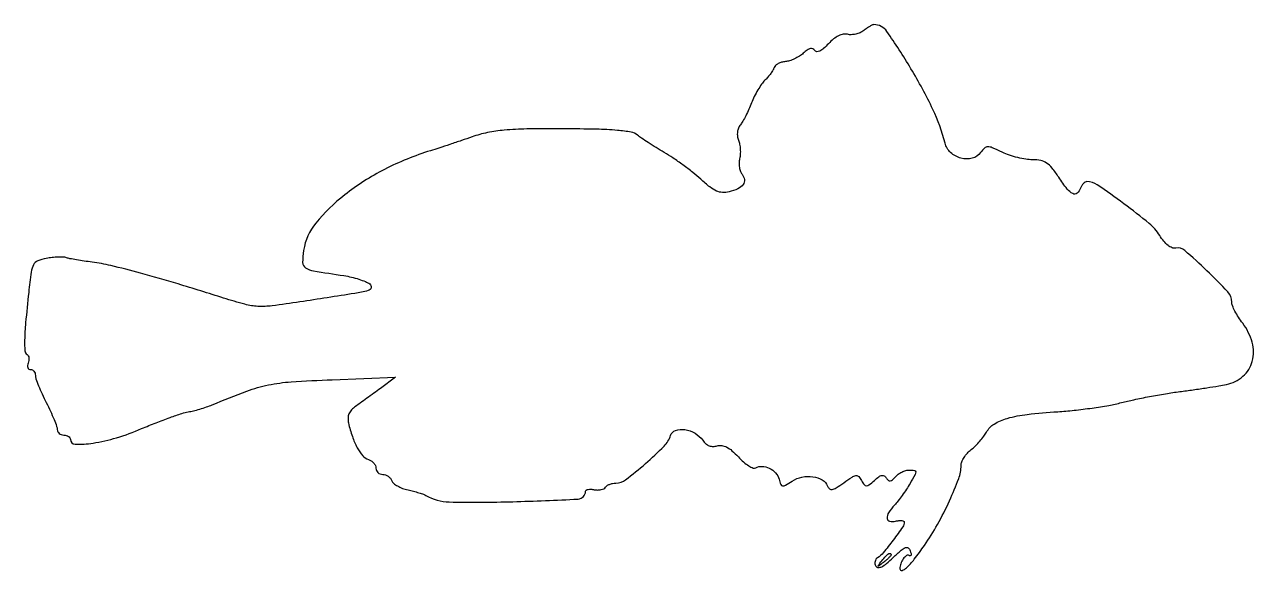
# Model space of a CAD drawing. Extents: x 1 to 282, y 0 to 125.
import ezdxf

# ---------------------------------------------------------------- set-up
doc = ezdxf.new("R2010")
doc.units = 0

msp = doc.modelspace()

# ---------------------------------------------------------------- linework, layer by layer
for points in [[(192.703524, 123.57397, -0.059734), (191.875514, 123.089358, -0.045233), (190.875183, 122.758092, -0.046211), (189.862901, 122.618505, -0.075255), (189.002094, 122.709703, 0.109434), (188.030996, 122.746407, 0.069737), (186.953336, 122.389914, 0.056511), (185.808351, 121.653393, 0.03473), (184.638118, 120.554531, -0.024129), (183.530565, 119.469476, -0.068158), (182.633102, 118.867556, -0.130938), (181.957488, 118.734619, -0.242362), (181.49027, 119.015743, 0.154294), (181.057551, 119.388467, 0.162275), (180.498743, 119.435029, 0.093931), (179.779202, 119.108572, 0.03059), (178.863974, 118.376898, -0.043274), (177.963758, 117.693871, -0.031527), (176.86042, 117.091771, -0.032108), (175.732474, 116.651277, -0.058712), (174.764067, 116.4642, 0.050258), (173.907038, 116.313579, 0.053918), (173.118508, 115.996675, 0.060432), (172.510157, 115.570957, 0.130164), (172.19878, 115.09634, -0.057977), (171.927657, 114.516798, -0.019763), (171.407773, 113.74522, -0.019344), (170.761317, 112.931131, -0.02112), (170.071695, 112.193895, 0.046201), (169.316048, 111.300277, 0.019206), (168.460792, 109.969457, 0.018808), (167.647874, 108.464204, 0.023083), (167.009036, 107, -0.014033), (166.407385, 105.55, -0.01273), (165.706619, 104.0875, -0.012865), (165.012606, 102.811123, -0.03937), (164.454765, 102, 0.074638), (164.011995, 101.248022, 0.065297), (163.783661, 100.363908, 0.063095), (163.787138, 99.421771, 0.061212), (164.024453, 98.5, -0.048971), (164.288253, 97.569983, -0.028893), (164.427467, 96.422748, -0.028694), (164.434055, 95.249498, -0.043203), (164.293326, 94.237014, 0.050249), (164.17365, 93.277219, 0.043697), (164.238183, 92.265555, 0.045982), (164.464165, 91.353737, 0.08971), (164.83113, 90.703476, -0.13893), (165.370699, 89.484214, -0.195921), (165.084131, 88.344847, -0.126767), (163.896817, 87.374333, -0.048366), (161.864985, 86.66378, -0.07335), (160.353035, 86.52227, -0.09179), (158.985523, 86.851396, -0.062653), (157.463632, 87.772775, -0.01804), (155.364985, 89.560666, 0.017128), (153.559527, 91.104474, 0.010213), (151.313464, 92.821737, 0.010217), (149.003118, 94.443022, 0.017392), (147, 95.689647, -0.006787), (145.160828, 96.780833, -0.00683), (143.355799, 97.91933, -0.006692), (141.809917, 98.95384, -0.027137), (140.913357, 99.64594, 0.136736), (139.469971, 100.325244, 0.020917), (136.287713, 100.7292, 0.015646), (131.479333, 100.985001, 0.004316), (123.909309, 101.085139, 0.004756), (115.547341, 101.044022, 0.018454), (110.373622, 100.778209, 0.028747), (106.546262, 100.216529, 0.033276), (102.995952, 99.235024, -0.002146), (100.599281, 98.40886, -0.001583), (97.939436, 97.514114, -0.0016), (95.419959, 96.684401, -0.003584), (93.5, 96.074112, 0.04233), (82.966078, 91.802998, 0.048841), (73.830282, 85.980419, 0.055336), (67.218085, 79.496738, 0.132286), (64.428187, 73.276271, 0.040159), (64.208397, 70.474613, 0.257512), (64.873617, 69.274274, 0.099172), (66.679997, 68.588218, 0.003967), (73.657767, 67.481213, -0.020989), (75.377244, 67.148073, -0.01952), (77.105494, 66.665337, -0.019933), (78.607018, 66.115069, -0.060132), (79.556143, 65.582605, -0.295535), (79.883543, 64.725075, -0.284476), (79.237191, 64.050865, -0.024259), (76.126233, 63.408333, -0.000797), (63.582101, 61.466609, -0.006758), (57.203371, 60.5777, -0.043948), (53.967572, 60.457571, -0.052351), (50.992396, 60.923483, -0.011881), (46.082101, 62.355181, 0.003673), (35.684207, 65.573005, 0.006547), (27.076071, 68.045348, 0.007394), (20.273055, 69.795498, 0.02883), (16, 70.570276, -0.005747), (14.175668, 70.81476, -0.006328), (12.415254, 71.094106, -0.00593), (10.918168, 71.369448, -0.031741), (10.115757, 71.580508, 0.068919), (9.370244, 71.718518, 0.019407), (8.184833, 71.726366, 0.019174), (6.830228, 71.630663, 0.019145), (5.486228, 71.431439, 0.050771), (3.519603, 70.851203, 0.178052), (2.560607, 69.974205, 0.085827), (2.031403, 68.301335, 0.006787), (1.464499, 63.66131, 0.00355), (0.759864, 56.701534, 0.01733), (0.525855, 52.749481, 0.025035), (0.588633, 50.295326, 0.239843), (1.115927, 49.428353, -0.148512), (1.378444, 49.130458, -0.077399), (1.51314, 48.649376, -0.065863), (1.505539, 48.066003, -0.055517), (1.349337, 47.467975, 0.066643), (1.215885, 46.906415, 0.114223), (1.276674, 46.431218, 0.15229), (1.517917, 46.118415, 0.154099), (1.893011, 46, -0.11944), (2.31523, 45.897681, -0.100673), (2.674822, 45.609159, -0.092131), (2.916305, 45.177652, -0.081797), (3, 44.669478, 0.084392), (3.13299, 43.887162, 0.01079), (3.733146, 42.2847, 0.012375), (4.540148, 40.400581, 0.010018), (5.495815, 38.419478, -0.009365), (6.451836, 36.444234, -0.01176), (7.259713, 34.577909, -0.009995), (7.864825, 32.994399, -0.085626), (7.995815, 32.25, 0.119116), (8.112725, 31.773222, 0.100297), (8.439396, 31.367188, 0.091898), (8.92678, 31.094509, 0.081884), (9.5, 31, -0.064853), (10.073457, 30.925306, -0.082425), (10.559375, 30.70625, -0.098894), (10.884432, 30.381354, -0.148195), (11, 30, 0.409654), (12.097446, 28.885306, 0.041441), (16.191, 29.160979, 0.036293), (21.56961, 30.378607, 0.026551), (27.326568, 32.468803, -0.006471), (30.639141, 33.824344, -0.007456), (33.833429, 35.028755, -0.006771), (36.565034, 35.970854, -0.042462), (38, 36.312446, 0.023078), (39.17127, 36.543752, 0.011159), (40.646875, 36.941733, 0.011041), (42.168831, 37.425629, 0.015583), (43.5, 37.928328, -0.008923), (51.439059, 41.047835, -0.03769), (56.348279, 42.465928, -0.035003), (61.579422, 43.181181, -0.006983), (71, 43.67096), (85.5, 44.221898), (82, 41.664882, -0.000722), (80.501608, 40.573506, -0.000587), (78.893153, 39.408394, -0.000593), (77.408853, 38.338546, -0.001547), (76.338392, 37.573923, 0.051011), (75.392311, 36.745662, 0.085822), (74.816735, 35.864352, 0.091935), (74.593825, 34.885767, 0.066591), (74.697188, 33.769989, 0.026966), (75.587066, 30.666923, 0.041516), (76.715554, 28.113794, 0.050081), (77.971098, 26.275597, 0.141978), (79.249308, 25.420873, -0.069183), (79.918538, 25.101323, -0.066404), (80.485734, 24.607616, -0.07133), (80.869139, 24.021809, -0.109713), (81, 23.432612, 0.106061), (81.117266, 22.886008, 0.099336), (81.449844, 22.42083, 0.096145), (81.946791, 22.109002, 0.092433), (82.531385, 22, -0.08519), (83.158079, 21.892443, -0.066209), (83.775121, 21.577325, -0.066095), (84.289368, 21.111167, -0.084199), (84.614925, 20.561107, 0.128626), (85.04548, 19.960878, 0.043786), (85.935032, 19.345519, 0.040092), (87.081108, 18.809439, 0.036574), (88.33354, 18.44351, -0.009847), (89.615434, 18.142225, -0.010712), (90.848769, 17.798289, -0.010246), (91.890632, 17.460098, -0.05059), (92.449502, 17.200087, 0.130689), (97.779966, 15.686623, 0.010828), (112.309943, 15.758015, 0.006764), (127.281962, 16.358654, 0.398593), (129, 18.171382, -0.277431), (129.147076, 18.416048, -0.080612), (129.581323, 18.563538, -0.056048), (130.220544, 18.598452, -0.033222), (130.978972, 18.50405, 0.047659), (131.778996, 18.427812, 0.05361), (132.547009, 18.510581, 0.061025), (133.172574, 18.729317, 0.140654), (133.537989, 19.061467, -0.111912), (133.891617, 19.421466, -0.050159), (134.486039, 19.724306, -0.046196), (135.206738, 19.930481, -0.046611), (135.950863, 20, 0.165283), (138.168239, 20.753574, 0.015326), (142.712335, 24.472432, 0.017373), (146.988619, 28.466177, 0.119939), (148.468898, 30.902008, -0.239197), (149.604747, 32.057322, -0.118665), (151.705556, 32.24288, -0.09458), (154.067416, 31.416096, -0.107641), (155.835007, 29.802843, 0.059609), (156.536796, 29.027491, 0.087016), (157.324034, 28.552935, 0.092647), (158.187424, 28.392144, 0.076823), (159.112651, 28.535754, -0.11171), (160.175014, 28.626095, -0.085442), (161.289507, 28.271384, -0.060428), (162.532364, 27.422353, -0.024859), (163.999965, 26.000038, 0.02605), (165.20344, 24.839242, 0.038134), (166.384152, 23.961933, 0.043001), (167.393472, 23.440508, 0.240606), (167.981269, 23.488424, -0.155261), (169.406651, 23.845577, -0.09778), (171.080454, 23.404803, -0.093053), (172.530658, 22.329559, -0.123483), (173.317251, 20.894831, 0.032014), (173.706854, 19.718317, 0.268056), (174.131399, 19.386637, 0.169068), (174.771808, 19.513496, 0.012378), (176.319332, 20.473579, -0.095034), (178.564029, 21.397695, -0.085249), (181.082394, 21.475682, -0.096212), (183.22686, 20.738842, -0.172067), (184.423515, 19.33872, 0.127168), (184.872138, 18.709501, 0.22825), (185.47366, 18.556151, 0.091999), (186.405141, 18.931084, 0.013157), (188.118963, 20.084709, -0.010647), (190.03915, 21.391294, -0.114284), (190.918195, 21.710784, -0.237856), (191.552343, 21.482167, -0.061967), (192.213651, 20.582711, 0.031965), (192.848239, 19.601574, 0.242418), (193.327341, 19.365924, 0.166629), (193.913934, 19.579229, 0.014143), (195.15161, 20.637205, -0.024898), (196.169689, 21.47026, -0.112206), (196.86938, 21.776462, -0.197568), (197.415649, 21.665117, -0.106914), (197.899321, 21.162902, 0.070057), (198.346641, 20.624721, 0.222859), (198.782301, 20.490481, 0.154737), (199.279599, 20.728676, 0.031096), (199.960716, 21.452666, -0.063317), (200.594453, 22.044958, -0.044272), (201.435803, 22.545471, -0.044536), (202.344347, 22.886574, -0.067639), (203.178981, 23, -0.036607), (204.311923, 22.916941, -0.360201), (204.609484, 22.586417, -0.137959), (204.456131, 21.939312, -0.006177), (203.306536, 19.927928, -0.013009), (202.486969, 18.613714, -0.009657), (201.516607, 17.204231, -0.009775), (200.548554, 15.908896, -0.021663), (199.75, 14.969742, 0.04275), (198.401772, 13.241625, 0.162641), (198.061719, 11.935122, 0.333942), (198.64377, 11.261261, 0.11793), (200, 11.289749, -0.031834), (200.766698, 11.438896, -0.055745), (201.4125, 11.449946, -0.083094), (201.849915, 11.333551, -0.294311), (202, 11.10066, -0.153753), (201.651635, 9.994569, -0.008138), (199.45581, 6.960741, -0.011183), (197.189946, 4.072043, -0.082614), (195.876355, 2.923583, 0.104989), (195.500915, 2.56475, 0.099156), (195.294089, 2.077104, 0.096437), (195.288033, 1.535762, 0.093391), (195.484613, 1.024897, 0.245901), (196.029343, 0.702071, 0.127674), (196.824929, 0.864356, 0.061131), (197.943947, 1.593199, 0.017593), (199.479875, 2.980494, -0.010976), (201.279758, 4.649969, -0.087419), (202.241675, 5.241687, -0.260795), (202.87078, 5.15743, -0.141183), (203.355693, 4.515463, -0.033946), (203.536747, 3.927126, -0.118159), (203.534951, 3.53225, -0.308728), (203.369372, 3.383434, -0.173411), (203.09333, 3.442319, 0.309465), (202.486756, 3.413995, 0.079773), (201.771343, 2.668322, 0.065564), (201.196125, 1.548547, 0.086112), (201, 0.418213, 0.495238), (201.491509, 0.043684, 0.123534), (202.527267, 0.628973, 0.038555), (204.285088, 2.579212, 0.012126), (206.607809, 5.75, 0.024721), (209.608274, 10.551277, 0.019844), (212.36486, 15.9856, 0.018414), (214.453767, 21.02542, 0.089262), (215, 24.060773, -0.100142), (215.165707, 24.879837, -0.043246), (215.687724, 25.868796, -0.040501), (216.445419, 26.85917, -0.042589), (217.341188, 27.696419, 0.027316), (218.321833, 28.558482, 0.019095), (219.332798, 29.628865, 0.019324), (220.225402, 30.732602, 0.037515), (220.833511, 31.688913, -0.135353), (222.581724, 33.526539, -0.065738), (225.577865, 34.828649, -0.041254), (230.168596, 35.741191, -0.013036), (237.137034, 36.353821, 0.011426), (240.880752, 36.670805, 0.008533), (244.991212, 37.184744, 0.008636), (248.849306, 37.80231, 0.019391), (251.74606, 38.434198, -0.011207), (254.56128, 39.096736, -0.005666), (258.134878, 39.811438, -0.005624), (261.843864, 40.466495, -0.008337), (265.109026, 40.949592, 0.002697), (268.178918, 41.368469, 0.002577), (271.291052, 41.826598, 0.002553), (274.034635, 42.259278, 0.009218), (275.775406, 42.575972, 0.131314), (279.554207, 44.445955, 0.148667), (281.679605, 47.874272, 0.132756), (281.661428, 52.224948, 0.096159), (279.5, 56.588887, -0.020917), (278.543061, 57.958715, -0.022892), (277.734375, 59.364035, -0.023112), (277.158153, 60.619868, -0.096287), (277, 61.433515, 0.189064), (276.090678, 63.752353, 0.014569), (271.314362, 68.613756, 0.013353), (266.248747, 73.224148, 0.23245), (264.151347, 73.770649, -0.152073), (263.336945, 73.852313, -0.068021), (262.402311, 74.409525, -0.053367), (261.426548, 75.374952, -0.032849), (260.488828, 76.692862, 0.0832), (258.086288, 79.439011, 0.012505), (252.287546, 83.948834, 0.009433), (246.205951, 88.264304, 0.150693), (243.820346, 89, 0.139906), (243.440252, 88.891522, 0.060909), (243.027562, 88.559375, 0.053571), (242.647269, 88.073808, 0.047777), (242.361626, 87.5, -0.124942), (241.560608, 86.366042, -0.301799), (240.588291, 86.247827, -0.112973), (239.302391, 87.309599, -0.017747), (237.381302, 90, 0.022175), (235.844547, 92.112374, 0.077149), (234.60583, 93.251447, 0.098013), (233.248849, 93.815793, 0.049722), (231.401041, 94, -0.040005), (229.863677, 94.123202, -0.020925), (227.981011, 94.508324, -0.020676), (226.071837, 95.067596, -0.029673), (224.439031, 95.730465, 0.010635), (222.158723, 96.758927, 0.10578), (221.134949, 96.957579, 0.185091), (220.37444, 96.649264, 0.047092), (219.475463, 95.635556, -0.175327), (217.56306, 94.348722, -0.127765), (214.978747, 94.371937, -0.120301), (212.615285, 95.671057, -0.146989), (211.330522, 97.829662, 0.050692), (208.556324, 105.518307, 0.023666), (203.520374, 114.849377, 0.016123), (198.010887, 123.361061, 0.2458), (195, 124.936393, 0.120693), (194.71087, 124.86557, 0.013752), (194.11916, 124.536181, 0.01598), (193.428033, 124.09571, 0.01237)], [(199, 3.622445, -0.184603), (198.91885, 3.410139, -0.013803), (198.485938, 2.952641, -0.017649), (197.920402, 2.425681, -0.012436), (197.25, 1.872445, -0.001576), (196.120493, 0.99236, -0.377591), (196, 1, -0.377591), (195.99236, 1.120493, -0.001576), (196.872445, 2.25, -0.017685), (197.76332, 3.306759, -0.065617), (198.426111, 3.869516, -0.241985), (198.806605, 3.90695, -0.307699)]]:
    msp.add_lwpolyline(points, format="xyb", close=True)

doc.saveas('drawing.dxf')
